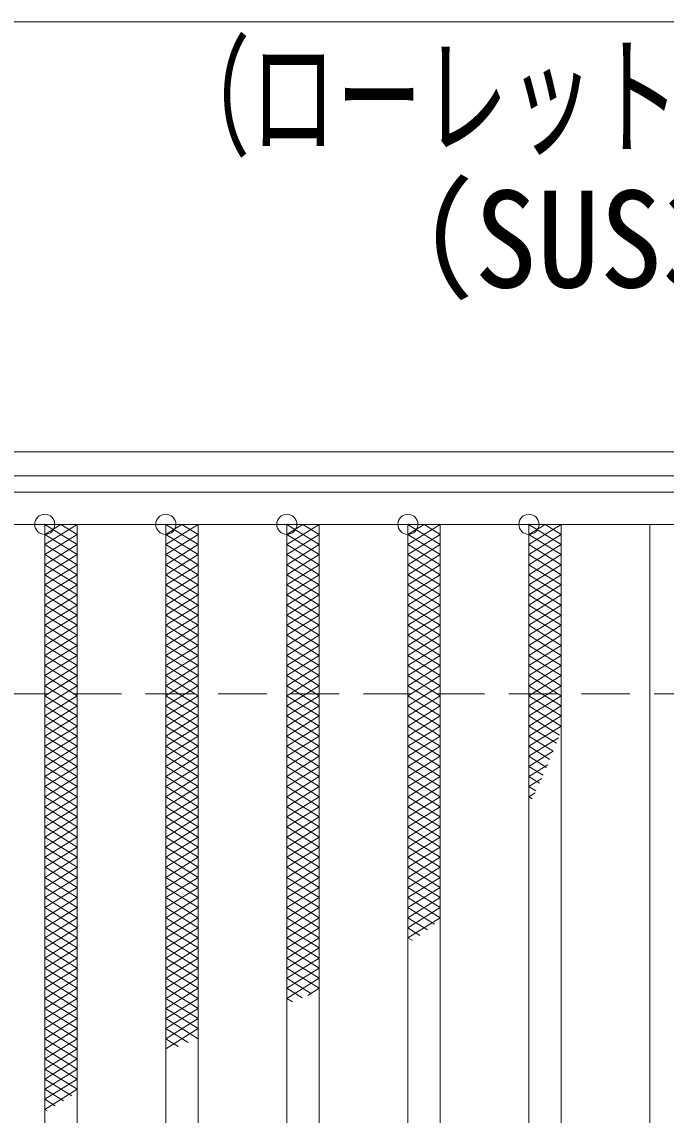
# Model space of a CAD drawing. Units: millimetres, scale not verified. Extents: x -1050 to 1050, y -742 to 742.
# Drawn here: x -717.8 to -638, y 480.3 to 615.7 of the extents above; entities that cross this region are included whole.
import ezdxf
from ezdxf.enums import TextEntityAlignment as Align

# ---------------------------------------------------------------- set-up
doc = ezdxf.new("R2010")
doc.units = ezdxf.units.MM
doc.header["$LTSCALE"] = 5
doc.header["$PDMODE"] = 32
doc.header["$PDSIZE"] = 2.5
doc.linetypes.add('DASHED1', pattern=[1.8, 1.2, -0.6])
for name, color, linetype, lineweight in [('0-1_寸法注釈', 2, 'Continuous', 9), ('0-4_蓋', 5, 'Continuous', 9), ('0-5_ハッチング', 4, 'Continuous', 9), ('0-8_枠', 7, 'Continuous', 9), ('0-9_溝開口', 4, 'DASHED1', 9)]:
    doc.layers.add(name, color=color, linetype=linetype, lineweight=lineweight)
doc.styles.add('ＭＳ ゴシック', font='')
doc.styles.get('ＭＳ ゴシック').set_extended_font_data('MS Gothic')

msp = doc.modelspace()

# ---------------------------------------------------------------- linework, layer by layer
at = {"layer": '0-1_寸法注釈'}
msp.add_lwpolyline([(-615.707, 615.749), (-724.931, 615.749), (-785.857, 531.667)], dxfattribs=at)
at = {"layer": '0-4_蓋'}
for p, q in [((204.55, 557.475), (-790.45, 557.475)), ((204.55, 553.475), (-790.45, 553.475)), ((-714.95, 553.475), (-714.95, 161.475)), ((-710.95, 553.475), (-710.95, 161.475)), ((-699.95, 553.475), (-699.95, 161.475)), ((-695.95, 553.475), (-695.95, 161.475)), ((-684.95, 553.475), (-684.95, 161.475)), ((-680.95, 553.475), (-680.95, 161.475)), ((-669.95, 553.475), (-669.95, 161.475)), ((-665.95, 553.475), (-665.95, 161.475)), ((-654.95, 553.475), (-654.95, 161.475)), ((-650.95, 553.475), (-650.95, 161.475)), ((-639.95, 553.475), (-639.95, 161.475))]:
    msp.add_line(p, q, dxfattribs=at)
at = {"layer": '0-5_ハッチング'}
for p, q in [((-714.95, 550.975), (-710.95, 553.475)), ((-714.95, 553.475), (-710.95, 550.975)), ((-699.95, 550.975), (-695.95, 553.475)), ((-699.95, 553.475), (-695.95, 550.975)), ((-684.95, 550.975), (-680.95, 553.475)), ((-684.95, 553.475), (-680.95, 550.975)), ((-669.95, 550.975), (-665.95, 553.475)), ((-669.95, 553.475), (-665.95, 550.975)), ((-654.95, 550.975), (-650.95, 553.475)), ((-654.95, 553.475), (-650.95, 550.975)), ((-714.95, 549.725), (-710.95, 552.225)), ((-714.95, 552.225), (-710.95, 549.725)), ((-699.95, 549.725), (-695.95, 552.225)), ((-699.95, 552.225), (-695.95, 549.725)), ((-684.95, 549.725), (-680.95, 552.225)), ((-684.95, 552.225), (-680.95, 549.725)), ((-669.95, 549.725), (-665.95, 552.225)), ((-669.95, 552.225), (-665.95, 549.725)), ((-654.95, 549.725), (-650.95, 552.225)), ((-654.95, 552.225), (-650.95, 549.725)), ((-714.95, 548.475), (-710.95, 550.975)), ((-714.95, 550.975), (-710.95, 548.475)), ((-699.95, 548.475), (-695.95, 550.975)), ((-699.95, 550.975), (-695.95, 548.475)), ((-684.95, 548.475), (-680.95, 550.975)), ((-684.95, 550.975), (-680.95, 548.475)), ((-669.95, 548.475), (-665.95, 550.975)), ((-669.95, 550.975), (-665.95, 548.475)), ((-654.95, 548.475), (-650.95, 550.975)), ((-654.95, 550.975), (-650.95, 548.475)), ((-714.95, 547.225), (-710.95, 549.725)), ((-714.95, 549.725), (-710.95, 547.225)), ((-699.95, 547.225), (-695.95, 549.725)), ((-699.95, 549.725), (-695.95, 547.225)), ((-684.95, 547.225), (-680.95, 549.725)), ((-684.95, 549.725), (-680.95, 547.225)), ((-669.95, 547.225), (-665.95, 549.725)), ((-669.95, 549.725), (-665.95, 547.225)), ((-654.95, 547.225), (-650.95, 549.725)), ((-654.95, 549.725), (-650.95, 547.225)), ((-714.95, 545.975), (-710.95, 548.475)), ((-714.95, 548.475), (-710.95, 545.975)), ((-699.95, 545.975), (-695.95, 548.475)), ((-699.95, 548.475), (-695.95, 545.975)), ((-684.95, 545.975), (-680.95, 548.475)), ((-684.95, 548.475), (-680.95, 545.975)), ((-669.95, 545.975), (-665.95, 548.475)), ((-669.95, 548.475), (-665.95, 545.975)), ((-654.95, 545.975), (-650.95, 548.475)), ((-654.95, 548.475), (-650.95, 545.975)), ((-714.95, 544.725), (-710.95, 547.225)), ((-714.95, 547.225), (-710.95, 544.725)), ((-699.95, 544.725), (-695.95, 547.225)), ((-699.95, 547.225), (-695.95, 544.725)), ((-684.95, 544.725), (-680.95, 547.225)), ((-684.95, 547.225), (-680.95, 544.725)), ((-669.95, 544.725), (-665.95, 547.225)), ((-669.95, 547.225), (-665.95, 544.725)), ((-654.95, 544.725), (-650.95, 547.225)), ((-654.95, 547.225), (-650.95, 544.725)), ((-714.95, 543.475), (-710.95, 545.975)), ((-714.95, 545.975), (-710.95, 543.475)), ((-714.95, 542.225), (-710.95, 544.725)), ((-714.95, 544.725), (-710.95, 542.225)), ((-699.95, 543.475), (-695.95, 545.975)), ((-699.95, 545.975), (-695.95, 543.475)), ((-699.95, 542.225), (-695.95, 544.725)), ((-699.95, 544.725), (-695.95, 542.225)), ((-684.95, 543.475), (-680.95, 545.975)), ((-684.95, 545.975), (-680.95, 543.475)), ((-684.95, 542.225), (-680.95, 544.725)), ((-684.95, 544.725), (-680.95, 542.225)), ((-669.95, 543.475), (-665.95, 545.975)), ((-669.95, 545.975), (-665.95, 543.475)), ((-669.95, 542.225), (-665.95, 544.725)), ((-669.95, 544.725), (-665.95, 542.225)), ((-654.95, 543.475), (-650.95, 545.975)), ((-654.95, 545.975), (-650.95, 543.475)), ((-654.95, 542.225), (-650.95, 544.725)), ((-654.95, 544.725), (-650.95, 542.225)), ((-714.95, 540.975), (-710.95, 543.475)), ((-714.95, 543.475), (-710.95, 540.975)), ((-699.95, 540.975), (-695.95, 543.475)), ((-699.95, 543.475), (-695.95, 540.975)), ((-684.95, 540.975), (-680.95, 543.475)), ((-684.95, 543.475), (-680.95, 540.975)), ((-669.95, 540.975), (-665.95, 543.475)), ((-669.95, 543.475), (-665.95, 540.975)), ((-654.95, 540.975), (-650.95, 543.475)), ((-654.95, 543.475), (-650.95, 540.975)), ((-714.95, 539.725), (-710.95, 542.225)), ((-714.95, 542.225), (-710.95, 539.725)), ((-699.95, 539.725), (-695.95, 542.225)), ((-699.95, 542.225), (-695.95, 539.725)), ((-684.95, 539.725), (-680.95, 542.225)), ((-684.95, 542.225), (-680.95, 539.725)), ((-669.95, 539.725), (-665.95, 542.225)), ((-669.95, 542.225), (-665.95, 539.725)), ((-654.95, 539.725), (-650.95, 542.225)), ((-654.95, 542.225), (-650.95, 539.725)), ((-714.95, 538.475), (-710.95, 540.975)), ((-714.95, 540.975), (-710.95, 538.475)), ((-699.95, 538.475), (-695.95, 540.975)), ((-699.95, 540.975), (-695.95, 538.475)), ((-684.95, 538.475), (-680.95, 540.975)), ((-684.95, 540.975), (-680.95, 538.475)), ((-669.95, 538.475), (-665.95, 540.975)), ((-669.95, 540.975), (-665.95, 538.475)), ((-654.95, 538.475), (-650.95, 540.975)), ((-654.95, 540.975), (-650.95, 538.475)), ((-714.95, 537.225), (-710.95, 539.725)), ((-714.95, 539.725), (-710.95, 537.225)), ((-699.95, 537.225), (-695.95, 539.725)), ((-699.95, 539.725), (-695.95, 537.225)), ((-684.95, 537.225), (-680.95, 539.725)), ((-684.95, 539.725), (-680.95, 537.225)), ((-669.95, 537.225), (-665.95, 539.725)), ((-669.95, 539.725), (-665.95, 537.225)), ((-654.95, 537.225), (-650.95, 539.725)), ((-654.95, 539.725), (-650.95, 537.225)), ((-714.95, 535.975), (-710.95, 538.475)), ((-714.95, 538.475), (-710.95, 535.975)), ((-699.95, 535.975), (-695.95, 538.475)), ((-699.95, 538.475), (-695.95, 535.975)), ((-684.95, 535.975), (-680.95, 538.475)), ((-684.95, 538.475), (-680.95, 535.975)), ((-669.95, 535.975), (-665.95, 538.475)), ((-669.95, 538.475), (-665.95, 535.975)), ((-654.95, 535.975), (-650.95, 538.475)), ((-654.95, 538.475), (-650.95, 535.975)), ((-714.95, 534.725), (-710.95, 537.225)), ((-714.95, 537.225), (-710.95, 534.725)), ((-699.95, 534.725), (-695.95, 537.225)), ((-699.95, 537.225), (-695.95, 534.725)), ((-684.95, 534.725), (-680.95, 537.225)), ((-684.95, 537.225), (-680.95, 534.725)), ((-669.95, 534.725), (-665.95, 537.225)), ((-669.95, 537.225), (-665.95, 534.725)), ((-654.95, 534.725), (-650.95, 537.225)), ((-654.95, 537.225), (-650.95, 534.725)), ((-714.95, 533.475), (-710.95, 535.975)), ((-714.95, 535.975), (-710.95, 533.475)), ((-699.95, 533.475), (-695.95, 535.975)), ((-699.95, 535.975), (-695.95, 533.475)), ((-684.95, 533.475), (-680.95, 535.975)), ((-684.95, 535.975), (-680.95, 533.475)), ((-669.95, 533.475), (-665.95, 535.975)), ((-669.95, 535.975), (-665.95, 533.475)), ((-654.95, 533.475), (-650.95, 535.975)), ((-654.95, 535.975), (-650.95, 533.475)), ((-714.95, 532.225), (-710.95, 534.725)), ((-714.95, 534.725), (-710.95, 532.225)), ((-699.95, 532.225), (-695.95, 534.725)), ((-699.95, 534.725), (-695.95, 532.225)), ((-684.95, 532.225), (-680.95, 534.725)), ((-684.95, 534.725), (-680.95, 532.225)), ((-669.95, 532.225), (-665.95, 534.725)), ((-669.95, 534.725), (-665.95, 532.225)), ((-654.95, 532.225), (-650.95, 534.725)), ((-654.95, 534.725), (-650.95, 532.225)), ((-714.95, 530.975), (-710.95, 533.475)), ((-714.95, 533.475), (-710.95, 530.975)), ((-699.95, 530.975), (-695.95, 533.475)), ((-699.95, 533.475), (-695.95, 530.975)), ((-684.95, 530.975), (-680.95, 533.475)), ((-684.95, 533.475), (-680.95, 530.975)), ((-669.95, 530.975), (-665.95, 533.475)), ((-669.95, 533.475), (-665.95, 530.975)), ((-654.95, 530.975), (-650.95, 533.475)), ((-654.95, 533.475), (-650.95, 530.975)), ((-714.95, 529.725), (-710.95, 532.225)), ((-714.95, 532.225), (-710.95, 529.725)), ((-699.95, 529.725), (-695.95, 532.225)), ((-699.95, 532.225), (-695.95, 529.725)), ((-684.95, 529.725), (-680.95, 532.225)), ((-684.95, 532.225), (-680.95, 529.725)), ((-669.95, 529.725), (-665.95, 532.225)), ((-669.95, 532.225), (-665.95, 529.725)), ((-654.95, 529.725), (-650.95, 532.225)), ((-654.95, 532.225), (-650.95, 529.725)), ((-714.95, 528.475), (-710.95, 530.975)), ((-714.95, 530.975), (-710.95, 528.475)), ((-699.95, 528.475), (-695.95, 530.975)), ((-699.95, 530.975), (-695.95, 528.475)), ((-684.95, 528.475), (-680.95, 530.975)), ((-684.95, 530.975), (-680.95, 528.475)), ((-669.95, 528.475), (-665.95, 530.975)), ((-669.95, 530.975), (-665.95, 528.475)), ((-654.95, 528.475), (-650.95, 530.975)), ((-654.95, 530.975), (-650.95, 528.475)), ((-714.95, 527.225), (-710.95, 529.725)), ((-714.95, 529.725), (-710.95, 527.225)), ((-714.95, 525.975), (-710.95, 528.475)), ((-714.95, 528.475), (-710.95, 525.975)), ((-699.95, 527.225), (-695.95, 529.725)), ((-699.95, 529.725), (-695.95, 527.225)), ((-699.95, 525.975), (-695.95, 528.475)), ((-699.95, 528.475), (-695.95, 525.975)), ((-684.95, 527.225), (-680.95, 529.725)), ((-684.95, 529.725), (-680.95, 527.225)), ((-684.95, 525.975), (-680.95, 528.475)), ((-684.95, 528.475), (-680.95, 525.975)), ((-669.95, 527.225), (-665.95, 529.725)), ((-669.95, 529.725), (-665.95, 527.225)), ((-669.95, 525.975), (-665.95, 528.475)), ((-669.95, 528.475), (-665.95, 525.975)), ((-654.95, 527.225), (-650.95, 529.725)), ((-654.95, 529.725), (-651.173, 527.364)), ((-654.95, 525.975), (-650.95, 528.475)), ((-654.95, 528.475), (-651.552, 526.352)), ((-714.95, 524.725), (-710.95, 527.225)), ((-714.95, 527.225), (-710.95, 524.725)), ((-699.95, 524.725), (-695.95, 527.225)), ((-699.95, 527.225), (-695.95, 524.725)), ((-684.95, 524.725), (-680.95, 527.225)), ((-684.95, 527.225), (-680.95, 524.725)), ((-669.95, 524.725), (-665.95, 527.225)), ((-669.95, 527.225), (-665.95, 524.725)), ((-654.95, 527.225), (-651.943, 525.346)), ((-714.95, 523.475), (-710.95, 525.975)), ((-714.95, 525.975), (-710.95, 523.475)), ((-699.95, 523.475), (-695.95, 525.975)), ((-699.95, 525.975), (-695.95, 523.475)), ((-684.95, 523.475), (-680.95, 525.975)), ((-684.95, 525.975), (-680.95, 523.475)), ((-669.95, 523.475), (-665.95, 525.975)), ((-669.95, 525.975), (-665.95, 523.475)), ((-654.95, 524.725), (-651.307, 527.002)), ((-654.95, 525.975), (-652.345, 524.347)), ((-714.95, 522.225), (-710.95, 524.725)), ((-714.95, 524.725), (-710.95, 522.225)), ((-699.95, 522.225), (-695.95, 524.725)), ((-699.95, 524.725), (-695.95, 522.225)), ((-684.95, 522.225), (-680.95, 524.725)), ((-684.95, 524.725), (-680.95, 522.225)), ((-669.95, 522.225), (-665.95, 524.725)), ((-669.95, 524.725), (-665.95, 522.225)), ((-654.95, 523.475), (-651.938, 525.357)), ((-654.95, 524.725), (-652.759, 523.355)), ((-714.95, 520.975), (-710.95, 523.475)), ((-714.95, 523.475), (-710.95, 520.975)), ((-699.95, 520.975), (-695.95, 523.475)), ((-699.95, 523.475), (-695.95, 520.975)), ((-684.95, 520.975), (-680.95, 523.475)), ((-684.95, 523.475), (-680.95, 520.975)), ((-669.95, 520.975), (-665.95, 523.475)), ((-669.95, 523.475), (-665.95, 520.975)), ((-654.95, 522.225), (-652.621, 523.681)), ((-654.95, 523.475), (-653.185, 522.372)), ((-714.95, 519.725), (-710.95, 522.225)), ((-714.95, 522.225), (-710.95, 519.725)), ((-699.95, 519.725), (-695.95, 522.225)), ((-699.95, 522.225), (-695.95, 519.725)), ((-684.95, 519.725), (-680.95, 522.225)), ((-684.95, 522.225), (-680.95, 519.725)), ((-669.95, 519.725), (-665.95, 522.225)), ((-669.95, 522.225), (-665.95, 519.725)), ((-654.95, 522.225), (-653.624, 521.396)), ((-654.95, 520.975), (-653.366, 521.965)), ((-714.95, 518.475), (-710.95, 520.975)), ((-714.95, 520.975), (-710.95, 518.475)), ((-699.95, 518.475), (-695.95, 520.975)), ((-699.95, 520.975), (-695.95, 518.475)), ((-684.95, 518.475), (-680.95, 520.975)), ((-684.95, 520.975), (-680.95, 518.475)), ((-669.95, 518.475), (-665.95, 520.975)), ((-669.95, 520.975), (-665.95, 518.475)), ((-654.95, 520.975), (-654.077, 520.43)), ((-714.95, 517.225), (-710.95, 519.725)), ((-714.95, 519.725), (-710.95, 517.225)), ((-699.95, 517.225), (-695.95, 519.725)), ((-699.95, 519.725), (-695.95, 517.225)), ((-684.95, 517.225), (-680.95, 519.725)), ((-684.95, 519.725), (-680.95, 517.225)), ((-669.95, 517.225), (-665.95, 519.725)), ((-669.95, 519.725), (-665.95, 517.225)), ((-654.95, 519.725), (-654.186, 520.202)), ((-654.95, 519.725), (-654.545, 519.472)), ((-714.95, 515.975), (-710.95, 518.475)), ((-714.95, 518.475), (-710.95, 515.975)), ((-699.95, 515.975), (-695.95, 518.475)), ((-699.95, 518.475), (-695.95, 515.975)), ((-684.95, 515.975), (-680.95, 518.475)), ((-684.95, 518.475), (-680.95, 515.975)), ((-669.95, 515.975), (-665.95, 518.475)), ((-669.95, 518.475), (-665.95, 515.975)), ((-714.95, 514.725), (-710.95, 517.225)), ((-714.95, 517.225), (-710.95, 514.725)), ((-699.95, 514.725), (-695.95, 517.225)), ((-699.95, 517.225), (-695.95, 514.725)), ((-684.95, 514.725), (-680.95, 517.225)), ((-684.95, 517.225), (-680.95, 514.725)), ((-669.95, 514.725), (-665.95, 517.225)), ((-669.95, 517.225), (-665.95, 514.725)), ((-714.95, 513.475), (-710.95, 515.975)), ((-714.95, 515.975), (-710.95, 513.475)), ((-699.95, 513.475), (-695.95, 515.975)), ((-699.95, 515.975), (-695.95, 513.475)), ((-684.95, 513.475), (-680.95, 515.975)), ((-684.95, 515.975), (-680.95, 513.475)), ((-669.95, 513.475), (-665.95, 515.975)), ((-669.95, 515.975), (-665.95, 513.475)), ((-714.95, 512.225), (-710.95, 514.725)), ((-714.95, 514.725), (-710.95, 512.225)), ((-699.95, 512.225), (-695.95, 514.725)), ((-699.95, 514.725), (-695.95, 512.225)), ((-684.95, 512.225), (-680.95, 514.725)), ((-684.95, 514.725), (-680.95, 512.225)), ((-669.95, 512.225), (-665.95, 514.725)), ((-669.95, 514.725), (-665.95, 512.225)), ((-714.95, 510.975), (-710.95, 513.475)), ((-714.95, 513.475), (-710.95, 510.975)), ((-714.95, 509.725), (-710.95, 512.225)), ((-714.95, 512.225), (-710.95, 509.725)), ((-699.95, 510.975), (-695.95, 513.475)), ((-699.95, 513.475), (-695.95, 510.975)), ((-699.95, 509.725), (-695.95, 512.225)), ((-699.95, 512.225), (-695.95, 509.725)), ((-684.95, 510.975), (-680.95, 513.475)), ((-684.95, 513.475), (-680.95, 510.975)), ((-684.95, 509.725), (-680.95, 512.225)), ((-684.95, 512.225), (-680.95, 509.725)), ((-669.95, 510.975), (-665.95, 513.475)), ((-669.95, 513.475), (-665.95, 510.975)), ((-669.95, 509.725), (-665.95, 512.225)), ((-669.95, 512.225), (-665.95, 509.725)), ((-714.95, 508.475), (-710.95, 510.975)), ((-714.95, 510.975), (-710.95, 508.475)), ((-699.95, 508.475), (-695.95, 510.975)), ((-699.95, 510.975), (-695.95, 508.475)), ((-684.95, 508.475), (-680.95, 510.975)), ((-684.95, 510.975), (-680.95, 508.475)), ((-669.95, 508.475), (-665.95, 510.975)), ((-669.95, 510.975), (-665.95, 508.475)), ((-714.95, 507.225), (-710.95, 509.725)), ((-714.95, 509.725), (-710.95, 507.225)), ((-699.95, 507.225), (-695.95, 509.725)), ((-699.95, 509.725), (-695.95, 507.225)), ((-684.95, 507.225), (-680.95, 509.725)), ((-684.95, 509.725), (-680.95, 507.225)), ((-669.95, 507.225), (-665.95, 509.725)), ((-669.95, 509.725), (-665.95, 507.225)), ((-714.95, 505.975), (-710.95, 508.475)), ((-714.95, 508.475), (-710.95, 505.975)), ((-699.95, 505.975), (-695.95, 508.475)), ((-699.95, 508.475), (-695.95, 505.975)), ((-684.95, 505.975), (-680.95, 508.475)), ((-684.95, 508.475), (-680.95, 505.975)), ((-669.95, 505.975), (-665.95, 508.475)), ((-669.95, 508.475), (-665.95, 505.975)), ((-714.95, 504.725), (-710.95, 507.225)), ((-714.95, 507.225), (-710.95, 504.725)), ((-699.95, 504.725), (-695.95, 507.225)), ((-699.95, 507.225), (-695.95, 504.725)), ((-684.95, 504.725), (-680.95, 507.225)), ((-684.95, 507.225), (-680.95, 504.725)), ((-669.95, 504.725), (-665.95, 507.225)), ((-669.95, 507.225), (-665.95, 504.725)), ((-714.95, 503.475), (-710.95, 505.975)), ((-714.95, 505.975), (-710.95, 503.475)), ((-699.95, 503.475), (-695.95, 505.975)), ((-699.95, 505.975), (-695.95, 503.475)), ((-684.95, 503.475), (-680.95, 505.975)), ((-684.95, 505.975), (-680.95, 503.475)), ((-669.95, 503.475), (-665.95, 505.975)), ((-669.95, 505.975), (-666.637, 503.904)), ((-714.95, 502.225), (-710.95, 504.725)), ((-714.95, 504.725), (-710.95, 502.225)), ((-699.95, 502.225), (-695.95, 504.725)), ((-699.95, 504.725), (-695.95, 502.225)), ((-684.95, 502.225), (-680.95, 504.725)), ((-684.95, 504.725), (-680.95, 502.225)), ((-669.95, 502.225), (-665.95, 504.725)), ((-669.95, 504.725), (-667.53, 503.213)), ((-714.95, 500.975), (-710.95, 503.475)), ((-714.95, 503.475), (-710.95, 500.975)), ((-699.95, 500.975), (-695.95, 503.475)), ((-699.95, 503.475), (-695.95, 500.975)), ((-684.95, 500.975), (-680.95, 503.475)), ((-684.95, 503.475), (-680.95, 500.975)), ((-669.95, 503.475), (-668.451, 502.538)), ((-714.95, 499.725), (-710.95, 502.225)), ((-714.95, 502.225), (-710.95, 499.725)), ((-699.95, 499.725), (-695.95, 502.225)), ((-699.95, 502.225), (-695.95, 499.725)), ((-684.95, 499.725), (-680.95, 502.225)), ((-684.95, 502.225), (-680.95, 499.725)), ((-669.95, 502.225), (-669.398, 501.88)), ((-714.95, 498.475), (-710.95, 500.975)), ((-714.95, 500.975), (-710.95, 498.475)), ((-699.95, 498.475), (-695.95, 500.975)), ((-699.95, 500.975), (-695.95, 498.475)), ((-684.95, 498.475), (-680.95, 500.975)), ((-684.95, 500.975), (-680.95, 498.475)), ((-714.95, 497.225), (-710.95, 499.725)), ((-714.95, 499.725), (-710.95, 497.225)), ((-699.95, 497.225), (-695.95, 499.725)), ((-699.95, 499.725), (-695.95, 497.225)), ((-684.95, 497.225), (-680.95, 499.725)), ((-684.95, 499.725), (-680.95, 497.225)), ((-714.95, 495.975), (-710.95, 498.475)), ((-714.95, 498.475), (-710.95, 495.975)), ((-699.95, 495.975), (-695.95, 498.475)), ((-699.95, 498.475), (-695.95, 495.975)), ((-684.95, 495.975), (-680.95, 498.475)), ((-684.95, 498.475), (-680.95, 495.975)), ((-714.95, 494.725), (-710.95, 497.225)), ((-714.95, 497.225), (-710.95, 494.725)), ((-714.95, 493.475), (-710.95, 495.975)), ((-714.95, 495.975), (-710.95, 493.475)), ((-699.95, 494.725), (-695.95, 497.225)), ((-699.95, 497.225), (-695.95, 494.725)), ((-699.95, 493.475), (-695.95, 495.975)), ((-699.95, 495.975), (-695.95, 493.475)), ((-684.95, 494.725), (-680.95, 497.225)), ((-684.95, 497.225), (-681.876, 495.304)), ((-684.95, 495.975), (-683.067, 494.798)), ((-682.346, 495.102), (-680.95, 495.975)), ((-714.95, 492.225), (-710.95, 494.725)), ((-714.95, 494.725), (-710.95, 492.225)), ((-699.95, 492.225), (-695.95, 494.725)), ((-699.95, 494.725), (-695.95, 492.225)), ((-684.95, 494.725), (-684.269, 494.299)), ((-714.95, 490.975), (-710.95, 493.475)), ((-714.95, 493.475), (-710.95, 490.975)), ((-699.95, 490.975), (-695.95, 493.475)), ((-699.95, 493.475), (-695.95, 490.975)), ((-714.95, 489.725), (-710.95, 492.225)), ((-714.95, 492.225), (-710.95, 489.725)), ((-699.95, 489.725), (-695.95, 492.225)), ((-699.95, 492.225), (-695.95, 489.725)), ((-714.95, 488.475), (-710.95, 490.975)), ((-714.95, 490.975), (-710.95, 488.475)), ((-699.95, 488.475), (-695.95, 490.975)), ((-699.95, 490.975), (-697.194, 489.252)), ((-714.95, 487.225), (-710.95, 489.725)), ((-714.95, 489.725), (-710.95, 487.225)), ((-699.95, 489.725), (-698.417, 488.767)), ((-714.95, 485.975), (-710.95, 488.475)), ((-714.95, 488.475), (-710.95, 485.975)), ((-714.95, 484.725), (-710.95, 487.225)), ((-714.95, 487.225), (-710.95, 484.725)), ((-714.95, 483.475), (-710.95, 485.975)), ((-714.95, 485.975), (-710.95, 483.475)), ((-714.95, 482.225), (-710.95, 484.725)), ((-714.95, 484.725), (-711.612, 482.639)), ((-714.95, 480.975), (-710.95, 483.475)), ((-714.95, 483.475), (-712.648, 482.037)), ((-714.95, 482.225), (-713.663, 481.42)), ((-714.95, 480.975), (-714.654, 480.79))]:
    msp.add_line(p, q, dxfattribs=at)
for points in [[(-714.95, 552.225), (-712.95, 553.475), (-710.95, 552.225)], [(-699.95, 552.225), (-697.95, 553.475), (-695.95, 552.225)], [(-684.95, 552.225), (-682.95, 553.475), (-680.95, 552.225)], [(-669.95, 552.225), (-667.95, 553.475), (-665.95, 552.225)], [(-654.95, 552.225), (-652.95, 553.475), (-650.95, 552.225)]]:
    msp.add_lwpolyline(points, dxfattribs=at)
for p in [(-714.95, 553.475), (-699.95, 553.475), (-684.95, 553.475), (-669.95, 553.475), (-654.95, 553.475)]:
    msp.add_point(p, dxfattribs=at)
at = {"layer": '0-8_枠'}
for p, q in [((-795.45, 562.475), (409.55, 562.475)), ((-792.45, 559.475), (407.714, 559.475))]:
    msp.add_line(p, q, dxfattribs=at)
at = {"layer": '0-9_溝開口'}
msp.add_line((-765.45, 532.475), (204.55, 532.475), dxfattribs=at)

# ---------------------------------------------------------------- texts
at = {"layer": '0-1_寸法注釈', "color": 7, "style": 'ＭＳ ゴシック'}
for s, width, p in [('（ローレット加工）', 0.65, (-700.15, 596.881)), ('（SUS304）', 0.95, (-677.303, 579.216))]:
    msp.add_text(s, height=12.02, dxfattribs=dict(at, width=width)).set_placement(p, align=Align.BOTTOM_LEFT)

doc.saveas('drawing.dxf')
